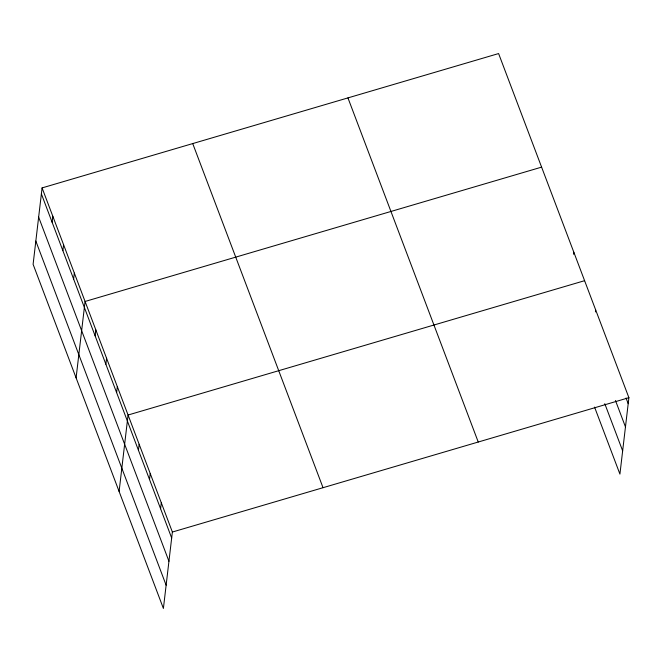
<?xml version="1.0" encoding="UTF-8"?>
<svg xmlns="http://www.w3.org/2000/svg" width="662" height="662" viewBox="0 0 662 662"><rect width="100%" height="100%" fill="white"/><g stroke="black" fill="none" stroke-linecap="round" stroke-linejoin="round"><path stroke-width="0.99" d="M42.078 187.909L33.1 264.312L163.398 608.436L172.377 532.033L42.078 187.909L498.602 53.564L628.9 397.688L619.922 474.091L594.559 407.105M52.124 222.283L52.828 216.292M62.873 250.675L63.577 244.683M73.623 279.066L74.326 273.075M76.097 377.87L85.075 301.467L541.599 167.13M95.121 335.841L95.825 329.858M105.87 364.232L106.574 358.25M116.62 392.624L117.323 386.633M119.102 491.427L128.072 415.024L584.596 280.688M138.449 450.268L139.152 444.276M149.521 479.511L150.224 473.529M160.593 508.764L161.296 502.781M573.615 254.299L573.846 252.296M595.436 311.934L595.676 309.94M172.377 532.033L628.9 397.688M626.053 398.019L628.197 403.679M615.461 400.493L625.466 426.916M604.787 403.679L622.652 450.855M347.947 97.902L478.245 442.026M192.725 143.571L323.031 487.695M41.375 193.892L171.673 538.016M38.644 217.128L168.942 561.252M35.831 241.067L166.129 585.191"/></g></svg>
